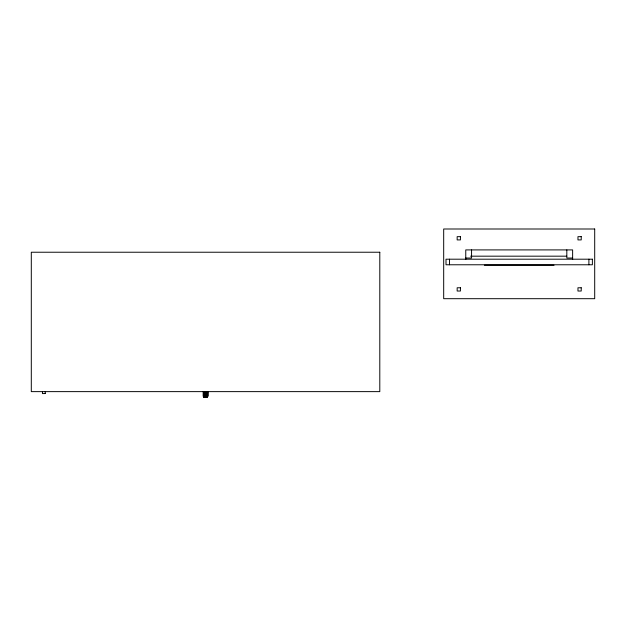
<?xml version="1.0" encoding="UTF-8"?>
<svg xmlns="http://www.w3.org/2000/svg" width="626" height="626" viewBox="0 0 626 626"><rect width="100%" height="100%" fill="white"/><g stroke="black" fill="none" stroke-linecap="round" stroke-linejoin="round"><path stroke-width="0.94" d="M470.611 256.175L566.796 256.175M465.76 258.037L471.566 258.037L471.566 249.907M572.626 258.037L566.82 258.037L566.82 249.907M484.344 265.236L554.041 265.236M45.236 393.543L42.451 393.597L42.451 391.688M203.693 396.97L207.409 396.97L207.394 391.743M588.894 259.195L588.894 264.775M572.626 259.532L572.626 249.907L465.76 249.907L465.76 259.532M449.491 259.195L449.491 264.775M207.871 391.524L207.848 396.274L203.223 396.274L203.247 391.524M207.793 391.524L207.793 396.274M207.691 391.524L207.691 396.274M207.558 391.524L207.558 396.274M207.19 391.743L207.261 396.97M207.159 396.274L207.159 396.97M206.963 391.743L207.018 396.97M206.862 396.274L206.862 396.97M206.705 391.743L206.682 396.97M206.439 391.743L206.478 396.97M206.15 391.743L206.259 396.97M206.032 396.274L206.032 396.97M205.852 391.743L205.782 397.001M205.547 391.743L205.547 396.97M205.242 391.743L205.312 397.001M205.07 396.274L205.07 396.97M204.945 391.743L204.945 396.274M204.835 396.274L204.835 396.97M204.655 391.743L204.616 396.97M204.389 391.743L204.412 396.97M204.232 396.274L204.232 396.97M204.131 391.743L204.076 396.97M203.935 396.274L203.935 396.97M203.904 391.743L203.833 396.97M203.7 391.524L203.755 396.97M203.536 391.524L203.536 396.274M203.403 391.524L203.403 396.274M45.236 391.688L45.236 393.597M594.7 228.999L443.685 228.999L443.685 298.696L594.7 298.696L594.7 228.999M460.415 236.659L457.16 236.659L457.16 239.915L460.415 239.915L460.415 236.659M581.225 236.659L577.97 236.659L577.97 239.915L581.225 239.915L581.225 236.659M379.794 252.231L31.3 252.231L31.3 391.626L379.794 391.626L379.794 252.231M592.376 259.195L446.009 259.195L446.009 264.775L592.376 264.775L592.376 259.195M460.415 287.772L457.16 287.772L457.16 291.027L460.415 291.027L460.415 287.772M581.225 287.772L577.97 287.772L577.97 291.027L581.225 291.027L581.225 287.772"/></g></svg>
